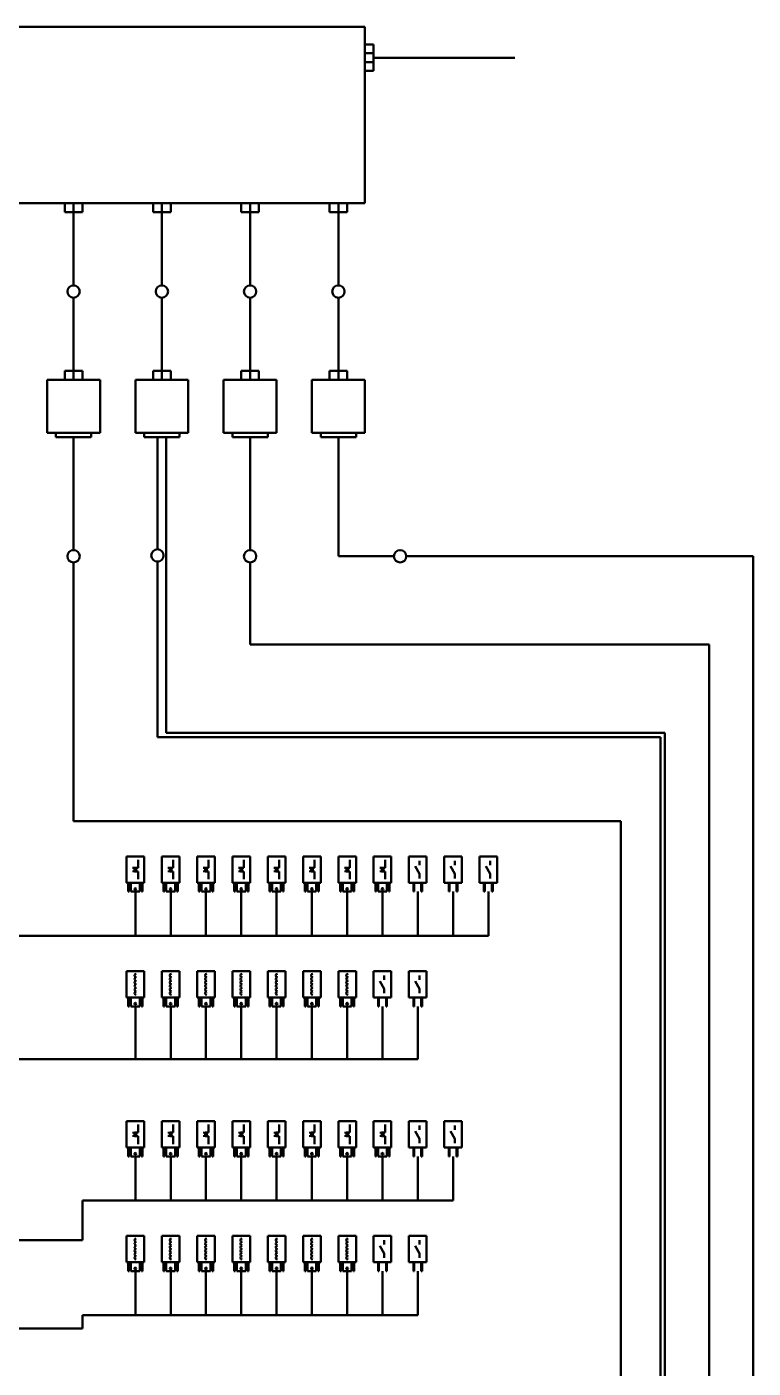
# Model space of a CAD drawing. Header units: millimetres. Extents: x -1100 to 1700, y 500 to 3600.
# Drawn here: x 877 to 1700, y 1980 to 3500 of the extents above; entities that cross this region are included whole.
import ezdxf

# ---------------------------------------------------------------- set-up
doc = ezdxf.new("R2010")
doc.units = ezdxf.units.MM
doc.layers.add('drawing', color=7, linetype='CONTINUOUS', lineweight=50)

# ---------------------------------------------------------------- blocks, each defined once
blk = doc.blocks.new('solenoid')
at = {"layer": 'drawing'}
for p, q in [((-10, 7), (-10, 8)), ((-10, 8), (0, 8)), ((0, 7), (-10, 7)), ((-10, -5), (-10, 5)), ((-10, 5), (0, 5)), ((-8, 7), (-8, 8)), ((-6, 7), (-6, 8)), ((0, -10), (0, 10)), ((0, 10), (30, 10)), ((30, 10), (30, -10)), ((0, -5), (-10, -5)), ((0, -7), (-10, -7)), ((-10, -7), (-10, -8)), ((-10, -8), (0, -8)), ((-8, -7), (-8, -8)), ((-6, -7), (-6, -8)), ((30, -10), (0, -10))]:
    blk.add_line(p, q, dxfattribs=at)
blk.add_circle((-7, 0), 1, dxfattribs=at)
for centre in [(5, -1), (9, -1), (13, -1), (17, -1), (21, -1), (25, -1)]:
    blk.add_arc(centre, 2, 0, 180, dxfattribs=at)
blk = doc.blocks.new('end-switch')
at = {"layer": 'drawing'}
for p, q in [((0, 5), (-10, 5)), ((-10, 5), (-10, 4)), ((-10, 4), (0, 4)), ((0, 10), (30, 10)), ((0, -10), (0, 10)), ((10, -2), (18.7, 3)), ((30, 10), (30, -10)), ((0, -4), (-10, -4)), ((-10, -4), (-10, -5)), ((-10, -5), (0, -5)), ((0, -5), (0, -5)), ((30, -10), (0, -10)), ((5, -2), (10, -2)), ((20, -2), (25, -2))]:
    blk.add_line(p, q, dxfattribs=at)
blk = doc.blocks.new('vac-relay')
at = {"layer": 'drawing'}
for p, q in [((-10, 7), (-10, 8)), ((-10, 8), (0, 8)), ((0, 7), (-10, 7)), ((-10, -5), (-10, 5)), ((-10, 5), (0, 5)), ((-8, 7), (-8, 8)), ((-6, 7), (-6, 8)), ((0, -10), (0, 10)), ((0, 10), (30, 10)), ((14, 2), (12, 2)), ((13, -3), (13, 1)), ((14, -1), (14, 2)), ((16, -1), (16, 2)), ((16, 2), (18, 2)), ((17, 1), (17, -3)), ((30, 10), (30, -10)), ((0, -5), (-10, -5)), ((0, -7), (-10, -7)), ((-10, -7), (-10, -8)), ((-10, -8), (0, -8)), ((-8, -7), (-8, -8)), ((-6, -7), (-6, -8)), ((30, -10), (0, -10)), ((4, -3), (13, -3)), ((16, -1), (14, -1)), ((17, -3), (26, -3))]:
    blk.add_line(p, q, dxfattribs=at)
blk.add_circle((-7, 0), 1, dxfattribs=at)
blk = doc.blocks.new('power-supply')
at = {"layer": 'drawing'}
for p, q in [((-30, -60), (-30, 0)), ((-30, 0), (30, 0)), ((-10, 0), (-10, 10)), ((-10, 10), (10, 10)), ((0, 0), (0, 10)), ((10, 10), (10, 0)), ((30, 0), (30, -60)), ((30, -60), (-30, -60)), ((-20, -60), (-20, -65)), ((20, -65), (20, -60)), ((-20, -65), (20, -65))]:
    blk.add_line(p, q, dxfattribs=at)

msp = doc.modelspace()

# ---------------------------------------------------------------- linework, layer by layer
at = {"layer": 'drawing'}
for p, q in [((700, 3500), (1260, 3500)), ((1260, 3300), (1260, 3500)), ((1260, 3480), (1270, 3480)), ((1270, 3470), (1260, 3470)), ((1270, 3480), (1270, 3470)), ((1270, 3470), (1270, 3460)), ((1270, 3460), (1260, 3460)), ((1270, 3465), (1430, 3465)), ((1270, 3460), (1270, 3450)), ((1270, 3450), (1260, 3450)), ((1260, 3300), (700, 3300)), ((920, 3300), (920, 3290)), ((930, 3290), (930, 3300)), ((940, 3290), (940, 3300)), ((1020, 3300), (1020, 3290)), ((1030, 3300), (1030, 3290)), ((1040, 3290), (1040, 3300)), ((1120, 3300), (1120, 3290)), ((1130, 3290), (1130, 3300)), ((1140, 3290), (1140, 3300)), ((1220, 3300), (1220, 3290)), ((1230, 3290), (1230, 3300)), ((1240, 3290), (1240, 3300)), ((920, 3290), (940, 3290)), ((930, 3207), (930, 3290)), ((1020, 3290), (1040, 3290)), ((1030, 3207), (1030, 3290)), ((1120, 3290), (1140, 3290)), ((1130, 3207), (1130, 3290)), ((1220, 3290), (1240, 3290)), ((1230, 3207), (1230, 3290)), ((930, 3110), (930, 3193)), ((1030, 3110), (1030, 3193)), ((1130, 3110), (1130, 3193)), ((1230, 3110), (1230, 3193)), ((930, 3035), (930, 2907)), ((1025, 3035), (1025, 2908)), ((1035, 3035), (1035, 2700)), ((1130, 3035), (1130, 2907)), ((1230, 3035), (1230, 2900)), ((930, 2893), (930, 2600)), ((1025, 2894), (1025, 2695)), ((1130, 2893), (1130, 2800)), ((1230, 2900), (1293, 2900)), ((1307, 2900), (1700, 2900)), ((1700, 2900), (1700, 770)), ((1130, 2800), (1650, 2800)), ((1650, 2800), (1650, 970)), ((1025, 2695), (1595, 2695)), ((1035, 2700), (1600, 2700)), ((1595, 2695), (1595, 1360)), ((1600, 1170), (1600, 2700)), ((930, 2600), (1550, 2600)), ((1550, 2600), (1550, 1540)), ((1000, 2470), (1000, 2520)), ((1040, 2470), (1040, 2520)), ((1080, 2470), (1080, 2520)), ((1120, 2470), (1120, 2520)), ((1160, 2470), (1160, 2520)), ((1200, 2470), (1200, 2520)), ((1240, 2470), (1240, 2520)), ((1280, 2470), (1280, 2520)), ((1320, 2470), (1320, 2520)), ((1360, 2470), (1360, 2520)), ((1400, 2470), (1400, 2520)), ((807, 2470), (1000, 2470)), ((1000, 2470), (1040, 2470)), ((1040, 2470), (1080, 2470)), ((1080, 2470), (1120, 2470)), ((1120, 2470), (1160, 2470)), ((1160, 2470), (1180, 2470)), ((1180, 2470), (1200, 2470)), ((1200, 2470), (1240, 2470)), ((1240, 2470), (1280, 2470)), ((1280, 2470), (1320, 2470)), ((1320, 2470), (1360, 2470)), ((1360, 2470), (1400, 2470)), ((1000, 2330), (1000, 2390)), ((1040, 2330), (1040, 2390)), ((1080, 2330), (1080, 2390)), ((1120, 2330), (1120, 2390)), ((1160, 2330), (1160, 2390)), ((1200, 2330), (1200, 2390)), ((1240, 2330), (1240, 2390)), ((1280, 2330), (1280, 2390)), ((1320, 2330), (1320, 2390)), ((850, 2330), (1000, 2330)), ((1000, 2330), (1040, 2330)), ((1040, 2330), (1080, 2330)), ((1080, 2330), (1120, 2330)), ((1120, 2330), (1160, 2330)), ((1160, 2330), (1200, 2330)), ((1200, 2330), (1240, 2330)), ((1240, 2330), (1280, 2330)), ((1280, 2330), (1320, 2330)), ((1000, 2170), (1000, 2220)), ((1040, 2170), (1040, 2220)), ((1080, 2170), (1080, 2220)), ((1120, 2170), (1120, 2220)), ((1160, 2170), (1160, 2220)), ((1200, 2170), (1200, 2220)), ((1240, 2170), (1240, 2220)), ((1280, 2170), (1280, 2220)), ((1320, 2170), (1320, 2220)), ((1360, 2170), (1360, 2220)), ((940, 2125), (940, 2170)), ((940, 2170), (1000, 2170)), ((1000, 2170), (1040, 2170)), ((1040, 2170), (1080, 2170)), ((1080, 2170), (1120, 2170)), ((1120, 2170), (1160, 2170)), ((1160, 2170), (1200, 2170)), ((1200, 2170), (1240, 2170)), ((1240, 2170), (1280, 2170)), ((1280, 2170), (1320, 2170)), ((1320, 2170), (1360, 2170)), ((807, 2125), (940, 2125)), ((1000, 2040), (1000, 2090)), ((1040, 2040), (1040, 2090)), ((1080, 2040), (1080, 2090)), ((1120, 2040), (1120, 2090)), ((1160, 2040), (1160, 2090)), ((1200, 2040), (1200, 2090)), ((1240, 2040), (1240, 2090)), ((1280, 2040), (1280, 2090)), ((1320, 2040), (1320, 2090)), ((940, 2025), (940, 2040)), ((940, 2040), (1000, 2040)), ((1000, 2040), (1040, 2040)), ((1040, 2040), (1080, 2040)), ((1080, 2040), (1120, 2040)), ((1120, 2040), (1160, 2040)), ((1160, 2040), (1200, 2040)), ((1200, 2040), (1240, 2040)), ((1240, 2040), (1280, 2040)), ((1280, 2040), (1320, 2040)), ((807, 2025), (940, 2025))]:
    msp.add_line(p, q, dxfattribs=at)
for centre in [(930, 3200), (1030, 3200), (1130, 3200), (1230, 3200), (930, 2900), (1025, 2901), (1130, 2900), (1300, 2900)]:
    msp.add_circle(centre, 7, dxfattribs=at)

# ---------------------------------------------------------------- block references
for p in [(930, 3100), (1030, 3100), (1130, 3100), (1230, 3100)]:
    msp.add_blockref('power-supply', p, dxfattribs=at)
at = {"layer": 'drawing', "rotation": 90}
for name, p in [('vac-relay', (1000, 2530)), ('vac-relay', (1040, 2530)), ('vac-relay', (1080, 2530)), ('vac-relay', (1120, 2530)), ('vac-relay', (1160, 2530)), ('vac-relay', (1200, 2530)), ('vac-relay', (1240, 2530)), ('vac-relay', (1280, 2530)), ('end-switch', (1320, 2530)), ('end-switch', (1360, 2530)), ('end-switch', (1400, 2530)), ('solenoid', (1000, 2400)), ('solenoid', (1040, 2400)), ('solenoid', (1080, 2400)), ('solenoid', (1120, 2400)), ('solenoid', (1160, 2400)), ('solenoid', (1200, 2400)), ('solenoid', (1240, 2400)), ('end-switch', (1280, 2400)), ('end-switch', (1320, 2400)), ('vac-relay', (1000, 2230)), ('vac-relay', (1040, 2230)), ('vac-relay', (1080, 2230)), ('vac-relay', (1120, 2230)), ('vac-relay', (1160, 2230)), ('vac-relay', (1200, 2230)), ('vac-relay', (1240, 2230)), ('vac-relay', (1280, 2230)), ('end-switch', (1320, 2230)), ('end-switch', (1360, 2230)), ('solenoid', (1000, 2100)), ('solenoid', (1040, 2100)), ('solenoid', (1080, 2100)), ('solenoid', (1120, 2100)), ('solenoid', (1160, 2100)), ('solenoid', (1200, 2100)), ('solenoid', (1240, 2100)), ('end-switch', (1280, 2100)), ('end-switch', (1320, 2100))]:
    msp.add_blockref(name, p, dxfattribs=at)

doc.saveas('drawing.dxf')
